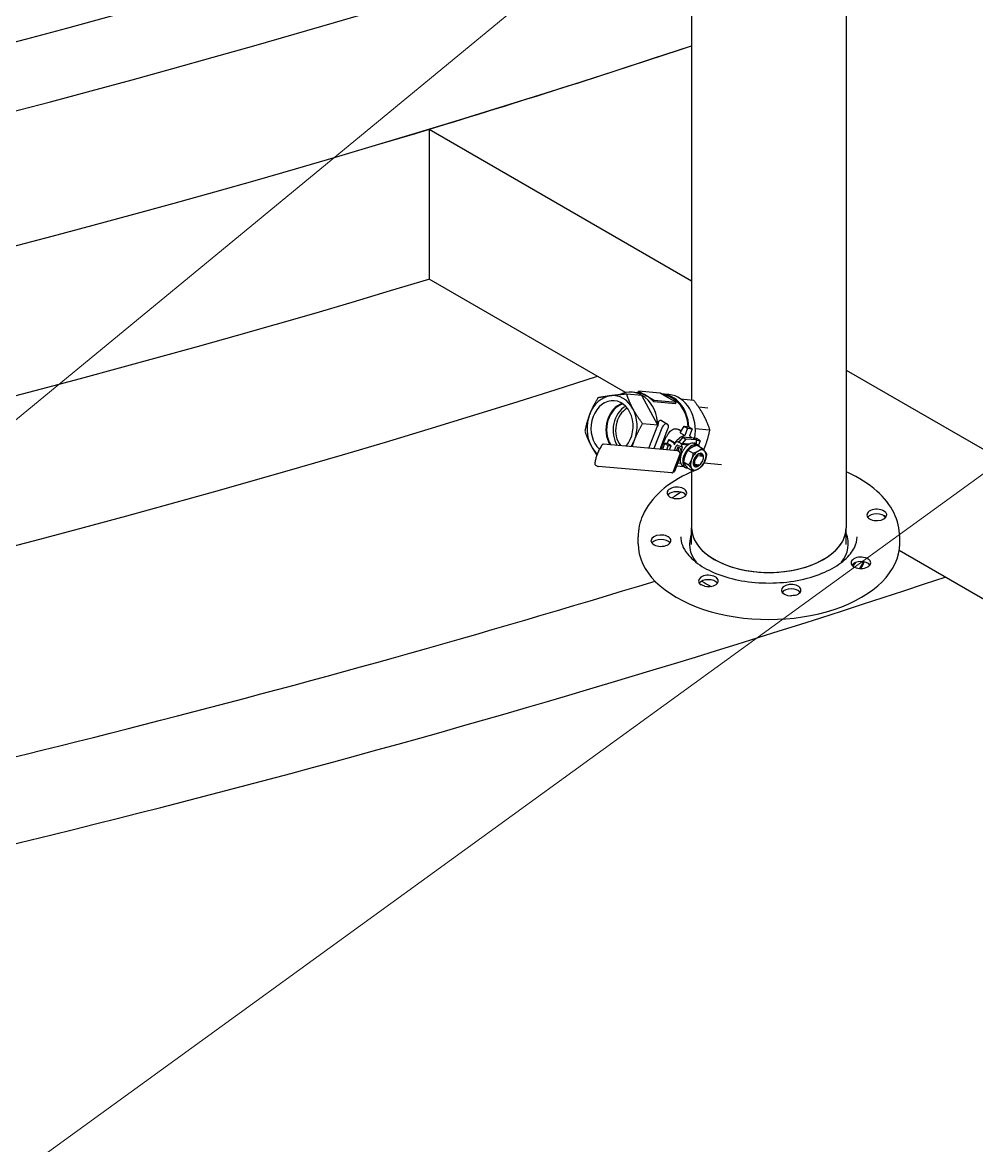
# Model space of a CAD drawing. Header units: millimetres. Extents: x 0 to 100323, y 0 to 59400.
# Drawn here: x 46961 to 48561, y 7606 to 9488 of the extents above; entities that cross this region are included whole.
import ezdxf

# ---------------------------------------------------------------- set-up
doc = ezdxf.new("R2010")
doc.units = ezdxf.units.MM
doc.header["$LTSCALE"] = 100
doc.layers.add('Symbol', color=7, linetype='Continuous', lineweight=18)
doc.layers.add('Visible', color=7, linetype='Continuous', lineweight=25)

# ---------------------------------------------------------------- blocks, each defined once
blk = doc.blocks.new('Balloon12')
at = {"layer": 'Symbol'}
blk.add_line((501.972, 114.964), (445.634, 68.566), dxfattribs=at)
blk = doc.blocks.new('Balloon17')
at = {"layer": 'Symbol'}
blk.add_line((515.578, 108.968), (444.722, 57.588), dxfattribs=at)

msp = doc.modelspace()

# ---------------------------------------------------------------- linework, layer by layer
at = {"layer": 'Visible'}
for p, q in [((48083.1, 10451.1), (48083.1, 8855.4)), ((48342.1, 10451.1), (48342.1, 8641)), ((47642.9, 9309.1), (48083.1, 9054.9)), ((47642.9, 9309.1), (47642.9, 9057.9)), ((47972.3, 8867.7), (47642.9, 9057.9)), ((48342.1, 8905.5), (48953.4, 8552.5)), ((47993, 8867.5), (47983.4, 8868.3)), ((47993, 8867.4), (47994, 8870.1)), ((47994, 8870.1), (48007.3, 8862.4)), ((48030.5, 8866.8), (47994, 8870.1)), ((48043.8, 8859.2), (48030.5, 8866.8)), ((47999.6, 8862.9), (47974.3, 8865.2)), ((48026.3, 8813.3), (47999.6, 8862.9)), ((48007.3, 8862.4), (48020.5, 8854.8)), ((48019.5, 8852.1), (48020.5, 8854.8)), ((48056, 8848.9), (48019.5, 8852.1)), ((48020.5, 8854.8), (48057, 8851.5)), ((48045.1, 8864.4), (48034.6, 8865.3)), ((48057, 8851.5), (48043.8, 8859.2)), ((48056, 8848.9), (48057, 8851.5)), ((48064.9, 8857.1), (48086.5, 8855.1)), ((48110.5, 8841.8), (48094.9, 8843.2)), ((48026.3, 8813.3), (48001, 8815.6)), ((48011.3, 8774.6), (48026.3, 8813.3)), ((48032.4, 8820.8), (48042.5, 8814.9)), ((48063.9, 8800.5), (48070.6, 8811.2)), ((48070.6, 8811.2), (48078.2, 8810.5)), ((48070.6, 8811.2), (48076.3, 8807.9)), ((48078.2, 8810.5), (48083.9, 8807.2)), ((48032.9, 8807.9), (48019.7, 8773.8)), ((48030.2, 8772.9), (48043.4, 8807)), ((48068.1, 8793), (48061, 8784.2)), ((48065.6, 8803.2), (48061.3, 8805.7)), ((48063.9, 8800.5), (48071.7, 8796)), ((48068.1, 8793), (48073.6, 8789.9)), ((48085.5, 8791.4), (48068.1, 8793)), ((48076.3, 8807.9), (48071.7, 8796)), ((48076.3, 8807.9), (48083.9, 8807.2)), ((48083.9, 8807.2), (48079.3, 8795.3)), ((48079.8, 8795), (48079.3, 8795.3)), ((48091.5, 8790.6), (48082.9, 8792.1)), ((48085.5, 8791.4), (48091, 8788.3)), ((48089.3, 8807.7), (48113.2, 8805.5)), ((48059.2, 8770.3), (47935.3, 8781.3)), ((48037.9, 8782.1), (48034.1, 8772.5)), ((48041.9, 8782.5), (48037.9, 8782.1)), ((48037.9, 8782.1), (48043.6, 8778.8)), ((48043.6, 8778.8), (48040.9, 8771.9)), ((48044.3, 8788.6), (48041.9, 8782.3)), ((48048.7, 8778.4), (48041.9, 8782.3)), ((48043.6, 8778.8), (48048.7, 8778.4)), ((48044.3, 8788.6), (48046.2, 8788.5)), ((48051.1, 8784.7), (48044.3, 8788.6)), ((48046, 8771.5), (48048.7, 8778.4)), ((48053, 8784.6), (48046.2, 8788.5)), ((48054.2, 8780.2), (48053.6, 8782.6)), ((48054.2, 8780.2), (48055.6, 8783.7)), ((48054.4, 8770.7), (48057.1, 8777.9)), ((48059.7, 8776.2), (48057.5, 8770.4)), ((48064.3, 8783), (48058.6, 8785)), ((48064.1, 8774.7), (48059.7, 8776.2)), ((48059.7, 8776.2), (48061.7, 8769)), ((48060.1, 8779.3), (48065.9, 8777.3)), ((48064.1, 8774.7), (48066.2, 8766.7)), ((48078.9, 8781.1), (48065.4, 8782.3)), ((48065.4, 8769.7), (48067.2, 8774.4)), ((48065.7, 8781.5), (48067.3, 8775.7)), ((48076.8, 8779.7), (48066, 8780.6)), ((48073.6, 8789.9), (48067.3, 8782.1)), ((48091, 8788.3), (48073.6, 8789.9)), ((48089.9, 8780.7), (48085.6, 8783.2)), ((48087.3, 8782.2), (48087.6, 8783)), ((48092, 8780.5), (48087.6, 8783)), ((48089.3, 8778.8), (48089.9, 8780.7)), ((48089.8, 8782.2), (48094.1, 8779.6)), ((48091, 8781.5), (48091, 8788.3)), ((48091, 8787.7), (48097.6, 8787.1)), ((48097.6, 8787.1), (48091.5, 8790.6)), ((48091.6, 8779.6), (48092, 8780.5)), ((48092.1, 8779.7), (48100.6, 8774.8)), ((48097.6, 8787.1), (48094.6, 8779.4)), ((48051.9, 8734.3), (48063.9, 8765.2)), ((48066.2, 8766.4), (48054.2, 8735.5)), ((48059.8, 8770.1), (48063.1, 8768.2)), ((48064.1, 8765.9), (48064, 8765.9)), ((48077, 8771), (48085.5, 8766.1)), ((48102.7, 8760.7), (48093.4, 8761.5)), ((48100.8, 8761.8), (48095.5, 8764.8)), ((48102.9, 8758.5), (48102.9, 8759.7)), ((47921.9, 8746.2), (47925.2, 8744.3)), ((48050.1, 8733), (47926.2, 8744)), ((48057.9, 8744.8), (48070.2, 8743.7)), ((48064.9, 8748.8), (48059.6, 8749.3)), ((48068.2, 8744.9), (48072.6, 8742.3)), ((48069.5, 8751.6), (48078, 8746.7)), ((48077, 8740.9), (48085.5, 8736)), ((48083.1, 8737.3), (48083.1, 8641)), ((48088, 8747.5), (48097.2, 8746.7)), ((48133, 8746.6), (48103.5, 8749.3)), ((48083.1, 8612.8), (48083.1, 8641)), ((48342.1, 8612.8), (48342.1, 8641)), ((47993.4, 8614), (47993.4, 8626)), ((48431.8, 8614), (48431.8, 8626)), ((48838.6, 8367.5), (48431, 8602.9))]:
    msp.add_line(p, q, dxfattribs=at)
for centre, start, end in [((47935.1, 8779), 84.8961, 145.889), ((47923.1, 8748.2), 173.5854, 240), ((47926.4, 8746.3), 240, 264.8961)]:
    msp.add_arc(centre, 2.31, start, end, dxfattribs=at)
for centre, major_axis, ratio, start_param, end_param in [((41615.8, 16180.4), (12810.6, 0), 0.57735, 4.872669, 5.241585), ((41615.8, 16155.3), (12953.8, 0), 0.57735, 4.861973, 5.23513), ((41615.8, 15929.2), (12953.8, 0), 0.57735, 4.863096, 5.23513), ((41615.8, 15929.2), (-12953.8, 0), 0.57735, 1.721503, 2.093538), ((41615.8, 15929.2), (-12953.8, 0), 0.57735, 1.721503, 2.093538), ((41615.8, 15929.2), (-12953.8, 0), 0.57735, 2.054737, 2.093538), ((41615.8, 15678), (-12953.8, 0), 0.57735, 1.697727, 2.054737), ((41615.8, 15678), (12953.8, 0), 0.57735, 4.83932, 5.19633), ((41615.8, 15678), (-12953.8, 0), 0.57735, 1.697727, 2.054737), ((41615.8, 15426.8), (-12953.8, 0), 0.57735, 1.681973, 2.079519), ((47978, 8807), (5.5, 61.3), 0.788675, 4.856474, 6.740928), ((47985.5, 8806.4), (5.5, 61.3), 0.788675, 5.932306, 6.241402), ((47949.7, 8809.6), (4, 44.5), 0.788675, 3.995191, 8.896748), ((47949.7, 8809.6), (4.7, 52.9), 0.788675, 0.172719, 1.219917), ((47973.9, 8807.4), (3.9, 43.3), 0.788675, 0.319179, 2.313024), ((47973.9, 8807.4), (3.8, 42), 0.788675, 0.283613, 2.342386), ((47949.7, 8809.6), (4.7, 52.9), 0.788675, 5.408707, 6.455905), ((47985.5, 8806.4), (5.5, 61.3), 0.788675, 5.62321, 5.932306), ((48029, 8802.5), (5.6, 62.8), 0.788675, 4.905198, 6.317076), ((48029, 8802.5), (5.5, 61.3), 0.788675, 4.914724, 6.249684), ((48039.5, 8801.5), (5.6, 62.8), 0.788675, 4.6169, 6.283185), ((47949.7, 8809.6), (-4.7, -52.9), 0.788675, 4.36151, 5.408707), ((47984.8, 8806.4), (-3.8, -42), 0.788675, 3.631701, 5.483979), ((47986.1, 8806.3), (3.4, 38.3), 0.788675, 0.475094, 2.440619), ((47949.7, 8809.6), (4.7, 52.9), 0.788675, 4.36151, 5.408707), ((48038.2, 8807.5), (4.31, 7.46), 0.57735, 4.974188, 8.115781), ((48066, 8771), (13.8, 24), 0.57735, 0.485892, 1.385069), ((48066, 8771), (13.8, 24), 0.57735, 5.986803, 6.320892), ((47949.7, 8809.6), (-4.7, -52.9), 0.788675, 5.408707, 5.771421), ((47949.7, 8809.6), (4.7, 52.9), 0.788675, 4.125494, 4.36151), ((48046.4, 8785.1), (7.17, -2.78), 0.211325, 0.153484, 0.938882), ((48046.4, 8785.1), (-10, 3.9), 0.211325, 3.706402, 4.080475), ((48057.8, 8782.9), (2.23, 0.6), 0.965926, 0.955317, 2.526113), ((48059.3, 8777.2), (-2.23, -0.6), 0.965926, 4.096909, 5.667706), ((48066, 8771), (10.8, 18.7), 0.57735, 0.984185, 1.149336), ((48079, 8763.5), (10.8, 18.7), 0.57735, 0.928746, 2.736446), ((48063.5, 8780.9), (2.23, 0.6), 0.965926, 0, 0.955317), ((48065, 8775.1), (2.23, 0.6), 0.965926, 5.667706, 7.238502), ((48083.4, 8761), (10.8, 18.7), 0.57735, 0.340339, 3.466984), ((48079, 8763.5), (10.8, 18.7), 0.57735, 0.340339, 0.928746), ((48079, 8763.5), (10.8, 18.7), 0.57735, 0, 0.18326), ((48083.4, 8761), (10.8, 18.7), 0.57735, 5.985502, 6.466445), ((48059, 8768), (0.21, 2.3), 0.788675, 5.932306, 6.283185), ((48062.2, 8766.1), (0.21, 2.3), 0.788675, 4.36151, 5.932306), ((48057.6, 8769.7), (8.61, -3.34), 0.211325, 5.651271, 6.436669), ((48094.2, 8754.7), (-9.2, -16), 0.57735, 4.974188, 6.021386), ((48094.2, 8754.7), (-9.2, -16), 0.57735, 3.926991, 4.974188), ((48094.2, 8754.7), (6.2, 10.7), 0.57735, 1.157464, 2.507727), ((48095.3, 8754.1), (5.38, 9.33), 0.57735, 1.036993, 2.628199), ((48094.2, 8754.7), (6.2, 10.7), 0.57735, 5.64932, 7.440649), ((48093.5, 8755.2), (5.38, 9.33), 0.57735, 5.769791, 7.320178), ((48094.2, 8754.7), (9.2, 16), 0.57735, 6.021386, 7.068583), ((48095.3, 8754.1), (-5.38, -9.33), 0.57735, 1.036993, 2.628199), ((48094.2, 8754.7), (-6.2, -10.7), 0.57735, 2.356194, 2.507727), ((48094.2, 8754.7), (9.2, 16), 0.57735, 4.974188, 6.021386), ((48045.6, 8738.9), (8.61, -3.34), 0.211325, 5.65949, 6.283185), ((48039.5, 8801.5), (5.6, 62.8), 0.788675, 3.623023, 3.658246), ((48079, 8763.5), (-10.8, -18.7), 0.57735, 5.878038, 6.283185), ((48094.2, 8754.7), (-9.2, -16), 0.57735, 6.021386, 7.068583), ((48094.2, 8754.7), (-6.2, -10.7), 0.57735, 5.64932, 7.380557), ((48093.5, 8755.2), (-5.38, -9.33), 0.57735, 5.847495, 7.183153), ((48094.2, 8754.7), (9.2, 16), 0.57735, 3.926991, 4.974188), ((48050.3, 8735.3), (-0.21, -2.3), 0.788675, 0, 1.219917), ((48058.4, 8699.6), (16.5, 0), 0.57735, 2.785114, 8.617323), ((48058.4, 8692.1), (-16.5, 0), 0.57735, 3.547295, 5.47573), ((48212.6, 8614), (-210, 0), 0.57735, 5.487297, 5.593335), ((48393.4, 8662.6), (16.5, 0), 0.57735, 0.428919, 6.261128), ((48393.4, 8655), (-16.5, 0), 0.57735, 3.570512, 5.877483), ((48212.6, 8614), (210, 0), 0.57735, 0.373208, 0.399373), ((48212.6, 8641), (129.5, 0), 0.57735, 3.141593, 6.283185), ((48212.6, 8641), (-129.5, 0), 0.57735, 0, 3.141593), ((48031.8, 8619.5), (-16.5, 0), 0.57735, 0.428919, 6.261128), ((48212.6, 8614), (-133.1, 0), 0.57735, 6.049555, 6.695602), ((48212.6, 8614), (133.1, 0), 0.57735, 5.870769, 6.516816), ((48212.6, 8614), (-219.2, 0), 0.57735, 0, 3.141593), ((48031.8, 8612), (-16.5, 0), 0.57735, 3.547295, 5.87749), ((48366.8, 8582.4), (-16.5, 0), 0.57735, 2.785114, 8.617323), ((48366.8, 8574.9), (-16.5, 0), 0.57735, 3.547267, 5.877483), ((48212.6, 8606.5), (163.1, 0), 0.57735, 5.919035, 6.043579), ((48212.6, 8603.4), (163.1, 0), 0.57735, 5.953833, 6.075591), ((48111.1, 8552), (-16.5, 0), 0.57735, 1.214317, 7.046526), ((48111.1, 8544.5), (-16.5, 0), 0.57735, 3.547295, 5.877483), ((48249.9, 8536.6), (-16.5, 0), 0.57735, 1.999715, 7.831924), ((48249.9, 8529.1), (-16.5, 0), 0.57735, 3.547295, 5.877483)]:
    msp.add_ellipse(centre, major_axis=major_axis, ratio=ratio, start_param=start_param, end_param=end_param, dxfattribs=at)
for points, weights in [([(47925.9, 8858.9), (47917.2, 8844.2), (47912.2, 8831.2)], [1.65050105335, 1.77816775413, 1.77816775413]), ([(47947.2, 8862.3), (47936, 8860.8), (47925.9, 8858.9)], [1.77816775413, 1.77816775413, 1.65050105335]), ([(47974.3, 8865.2), (47958.4, 8863.7), (47947.2, 8862.3)], [1.65050105335, 1.77816775413, 1.77816775413]), ([(47984.7, 8840.6), (47978.5, 8852.1), (47974.3, 8865.2)], [1.77816775413, 1.77816775413, 1.65050105335]), ([(48086.5, 8855.1), (48096.6, 8841.6), (48102.8, 8830.1)], [1.65050105335, 1.77816775413, 1.77816775413]), ([(47912.2, 8831.2), (47907.1, 8818.3), (47904.2, 8803.1)], [1.77816775413, 1.77816775413, 1.65050105335]), ([(48001, 8815.6), (47990.9, 8829.1), (47984.7, 8840.6)], [1.65050105335, 1.77816775413, 1.77816775413]), ([(48102.8, 8830.1), (48109, 8818.6), (48113.2, 8805.5)], [1.77816775413, 1.77816775413, 1.65050105335]), ([(47987.2, 8787.9), (47992.3, 8800.9), (48001, 8815.6)], [1.77816775413, 1.77816775413, 1.65050105335]), ([(47904.2, 8803.1), (47908.5, 8790), (47914.7, 8778.5)], [1.65050105335, 1.77816775413, 1.77816775413]), ([(48113.2, 8805.5), (48110.3, 8790.3), (48105.3, 8777.4)], [1.65050105335, 1.77816775413, 1.77816775413]), ([(47914.7, 8778.5), (47918.7, 8771), (47924.2, 8762.9)], [1.77816775413, 1.77816775413, 1.72345652899]), ([(47983.5, 8777), (47985.2, 8782.6), (47987.2, 8787.9)], [1.75646500253, 1.77816775413, 1.77816775413]), ([(48077, 8771), (48079.9, 8774), (48083.4, 8776.1)], [1.66506350946, 1.79385662014, 1.79385662014]), ([(48083.4, 8776.1), (48086.9, 8778.1), (48092.1, 8779.7)], [1.79385662014, 1.79385662014, 1.66506350946]), ([(48094.2, 8769.8), (48097.7, 8771.8), (48100.6, 8774.8)], [1.79385662014, 1.79385662014, 1.66506350946]), ([(48100.6, 8774.8), (48103.8, 8771.3), (48105.5, 8768.8)], [1.66506350946, 1.79385662014, 1.79385662014]), ([(48105.3, 8777.4), (48104.2, 8774.7), (48103.1, 8772)], [1.77816775413, 1.77816775413, 1.77268718697]), ([(48072.1, 8762), (48070.3, 8757.5), (48069.5, 8751.6)], [1.79385662014, 1.79385662014, 1.66506350946]), ([(48077, 8771), (48073.8, 8766.5), (48072.1, 8762)], [1.66506350946, 1.79385662014, 1.79385662014]), ([(48082.9, 8755.7), (48081.2, 8751.2), (48078, 8746.7)], [1.79385662014, 1.79385662014, 1.66506350946]), ([(48085.5, 8766.1), (48084.7, 8760.2), (48082.9, 8755.7)], [1.66506350946, 1.79385662014, 1.79385662014]), ([(48085.5, 8766.1), (48090.7, 8767.8), (48094.2, 8769.8)], [1.66506350946, 1.79385662014, 1.79385662014]), ([(48091.6, 8762.6), (48091.3, 8762.4), (48091.1, 8762.2)], [1, 1.0040506254, 1]), ([(48091.1, 8762.2), (48092.4, 8761.8), (48093.4, 8761.5)], [1.14874156311, 1.12552357002, 1.09389498572]), ([(48102.8, 8761.2), (48101.7, 8761.5), (48100.8, 8761.8)], [1, 1.0040506254, 1]), ([(48102.7, 8760.7), (48102.8, 8760.9), (48102.8, 8761.2)], [1.09389498572, 1.12552357002, 1.14874156311]), ([(48105.5, 8768.8), (48107.3, 8766.3), (48108.1, 8764.1)], [1.79385662014, 1.79385662014, 1.66506350946]), ([(48108.1, 8764.1), (48107.3, 8758.2), (48105.5, 8753.7)], [1.66506350946, 1.79385662014, 1.79385662014]), ([(48072.1, 8746.9), (48070.3, 8749.4), (48069.5, 8751.6)], [1.79385662014, 1.79385662014, 1.66506350946]), ([(48077, 8740.9), (48073.8, 8744.4), (48072.1, 8746.9)], [1.66506350946, 1.79385662014, 1.79385662014]), ([(48082.9, 8740.7), (48081.2, 8743.1), (48078, 8746.7)], [1.79385662014, 1.79385662014, 1.66506350946]), ([(48085.5, 8736), (48084.7, 8738.2), (48082.9, 8740.7)], [1.66506350946, 1.79385662014, 1.79385662014]), ([(48094.2, 8739.6), (48090.7, 8737.6), (48085.5, 8736)], [1.79385662014, 1.79385662014, 1.66506350946]), ([(48088, 8747.5), (48086.9, 8747.8), (48085.6, 8748.2)], [1.09389498572, 1.12552357002, 1.14874156311]), ([(48100.6, 8744.7), (48097.7, 8741.7), (48094.2, 8739.6)], [1.66506350946, 1.79385662014, 1.79385662014]), ([(48105.5, 8753.7), (48103.8, 8749.2), (48100.6, 8744.7)], [1.79385662014, 1.79385662014, 1.66506350946])]:
    msp.add_rational_spline(points, weights, degree=2, dxfattribs=at)
for points, knots in [([(48032.4, 8820.8), (48031.9, 8821), (48031.4, 8821.2), (48030.9, 8821.2), (48030.3, 8821.3), (48029.6, 8821.1), (48028.5, 8820.2), (48028.1, 8819.5), (48027.3, 8817.8), (48027, 8816.7), (48026.6, 8814.2), (48026.6, 8812.9), (48026.6, 8811.6)], [-0.143939, -0.143939, -0.143939, -0.143939, 0, 0, 0, 0.21164, 0.21164, 0.42328, 0.42328, 0.674147, 0.674147, 0.925014, 0.925014, 0.925014, 0.925014]), ([(48032.1, 8772.7), (48032.4, 8773.7), (48032.7, 8774.8), (48033.6, 8777.5), (48034.2, 8779.1), (48035.5, 8782.3), (48036.2, 8784), (48037.7, 8787.4), (48038.4, 8789.1), (48040.1, 8792.3), (48041, 8793.9), (48042.7, 8796.9), (48043.6, 8798.2), (48045.4, 8800.6), (48046.3, 8801.8), (48048.3, 8803.8), (48049.3, 8804.7), (48051.4, 8806), (48052.5, 8806.5), (48054.8, 8807.1), (48055.9, 8807.2), (48058, 8807), (48059.1, 8806.7), (48060.6, 8806.1), (48061, 8805.9), (48061.3, 8805.7)], [-8.84621, -8.84621, -8.84621, -8.84621, -8.611634, -8.611634, -8.267449, -8.267449, -7.923264, -7.923264, -7.57908, -7.57908, -7.234895, -7.234895, -6.89071, -6.89071, -6.545941, -6.545941, -6.201171, -6.201171, -5.856402, -5.856402, -5.511633, -5.511633, -5.166863, -5.166863, -5.052592, -5.052592, -5.052592, -5.052592]), ([(47933.2, 8780.3), (47931.8, 8778.4), (47930.6, 8776.3), (47928.3, 8772.2), (47927.2, 8770), (47925.3, 8765.7), (47924.5, 8763.6), (47923, 8759.2), (47922.4, 8757), (47921.4, 8752.7), (47921, 8750.6), (47920.8, 8748.5)], [5.8975334, 5.8975334, 5.8975334, 5.8975334, 6.0517941, 6.0517941, 6.2060549, 6.2060549, 6.3603157, 6.3603157, 6.5145765, 6.5145765, 6.6688372, 6.6688372, 6.6688372, 6.6688372]), ([(48083.1, 8734.9), (48082.7, 8734.7), (48082.3, 8734.5), (48062.8, 8725.8), (48045.8, 8715.2), (48018.4, 8690.8), (48007.7, 8677), (47996, 8650.4), (47993.4, 8638.2), (47993.4, 8626)], [6.3401792, 6.3401792, 6.3401792, 6.3401792, 6.3474468, 6.3474468, 6.6817704, 6.6817704, 7.0099442, 7.0099442, 7.2578515, 7.2578515, 7.2578515, 7.2578515]), ([(48431.8, 8626), (48431.8, 8639.6), (48428.5, 8653.1), (48415.7, 8679.2), (48405.9, 8691.6), (48380, 8714.7), (48363.5, 8725.1), (48343.9, 8734.1), (48343, 8734.5), (48342.1, 8734.9)], [4.1162589, 4.1162589, 4.1162589, 4.1162589, 4.3920681, 4.3920681, 4.6897573, 4.6897573, 5.0177859, 5.0177859, 5.0339313, 5.0339313, 5.0339313, 5.0339313]), ([(48042.9, 8703), (48043.1, 8703.2), (48043.2, 8703.5), (48044.1, 8704.5), (48044.8, 8705.2), (48046.1, 8706), (48046.5, 8706.3), (48046.9, 8706.5)], [-2.1952792, -2.1952792, -2.1952792, -2.1952792, -2.0993492, -2.0993492, -1.8229843, -1.8229843, -1.7097702, -1.7097702, -1.7097702, -1.7097702]), ([(48046.9, 8699), (48046.9, 8698.9), (48046.8, 8698.9), (48046.2, 8698.6), (48045.8, 8698.3), (48045.2, 8697.9), (48045.1, 8697.8), (48044.9, 8697.6), (48044.8, 8697.5), (48044.7, 8697.4), (48044.7, 8697.4), (48044.6, 8697.4), (48044.6, 8697.4), (48044.6, 8697.3), (48044.5, 8697.3), (48044.5, 8697.3), (48044.5, 8697.2), (48044.4, 8697.2), (48044.3, 8697.1), (48043.9, 8696.7), (48043.5, 8696.3), (48043.2, 8695.9)], [-0.6010839, -0.6010839, -0.6010839, -0.6010839, -0.5781541, -0.5781541, -0.4517174, -0.4517174, -0.3993715, -0.3993715, -0.3779874, -0.3779874, -0.3670552, -0.3670552, -0.3600101, -0.3600101, -0.3533864, -0.3533864, -0.3445439, -0.3445439, -0.3250402, -0.3250402, -0.1694817, -0.1694817, -0.1694817, -0.1694817]), ([(48408.5, 8666.5), (48408.7, 8666.3), (48408.8, 8666), (48409.5, 8665), (48409.8, 8664.2), (48409.9, 8663), (48410, 8662.7), (48409.9, 8662.4)], [-2.1952792, -2.1952792, -2.1952792, -2.1952792, -2.0993492, -2.0993492, -1.8229843, -1.8229843, -1.7097702, -1.7097702, -1.7097702, -1.7097702]), ([(48064.9, 8626), (48064.9, 8616.7), (48068.3, 8607.1), (48081.9, 8590.1), (48090.1, 8582.9), (48110.2, 8570.3), (48122, 8564.9), (48148.4, 8556), (48163, 8552.7), (48193.6, 8548.7), (48209.5, 8548.1), (48241.1, 8549.5), (48256.6, 8551.7), (48285.6, 8558.5), (48298.9, 8563.2), (48322, 8574.2), (48331.8, 8580.6), (48347, 8594), (48352.5, 8601), (48358.9, 8614), (48360.3, 8620), (48360.3, 8626)], [0.974666, 0.974666, 0.974666, 0.974666, 1.407948, 1.407948, 1.721117, 1.721117, 2.020028, 2.020028, 2.322023, 2.322023, 2.627156, 2.627156, 2.932927, 2.932927, 3.236614, 3.236614, 3.536457, 3.536457, 3.838091, 3.838091, 4.116259, 4.116259, 4.116259, 4.116259]), ([(48016.8, 8615.5), (48016.6, 8615.8), (48016.4, 8616.1), (48015.7, 8617.1), (48015.4, 8617.9), (48015.3, 8619), (48015.2, 8619.4), (48015.3, 8619.7)], [-2.1952792, -2.1952792, -2.1952792, -2.1952792, -2.0993492, -2.0993492, -1.8229843, -1.8229843, -1.7097702, -1.7097702, -1.7097702, -1.7097702]), ([(48382.3, 8579.1), (48382.2, 8578.9), (48382, 8578.6), (48381.1, 8577.6), (48380.4, 8576.9), (48379.1, 8576), (48378.7, 8575.8), (48378.3, 8575.5)], [-2.1952792, -2.1952792, -2.1952792, -2.1952792, -2.0993492, -2.0993492, -1.8229843, -1.8229843, -1.7097702, -1.7097702, -1.7097702, -1.7097702]), ([(42174.4, 7497.3), (43542.3, 7529.4), (44901.6, 7680.1), (46995.2, 8106.3), (47771.2, 8312.6), (48507.8, 8558.5)], [5.5383796, 5.5383796, 5.5383796, 5.5383796, 5.8367628, 5.8367628, 6.0220595, 6.0220595, 6.0220595, 6.0220595]), ([(42286.8, 7641.8), (43628, 7679.8), (44959.3, 7832.7), (46840.9, 8221.2), (47442.5, 8374.4), (48021.8, 8551.7)], [5.5468446, 5.5468446, 5.5468446, 5.5468446, 5.8412857, 5.8412857, 5.9851644, 5.9851644, 5.9851644, 5.9851644]), ([(48105.4, 8543), (48105.2, 8543.1), (48105, 8543.1), (48102.8, 8543.7), (48101, 8544.4), (48099.4, 8545.3), (48099.3, 8545.3), (48099.2, 8545.4)], [-3.2252988, -3.2252988, -3.2252988, -3.2252988, -3.177097, -3.177097, -2.688345, -2.688345, -2.659356, -2.659356, -2.659356, -2.659356]), ([(48256.8, 8528), (48256.3, 8527.8), (48255.9, 8527.7), (48254.1, 8527.4), (48252.7, 8527.2), (48250.7, 8527.1), (48250.1, 8527.1), (48249.5, 8527.1)], [-2.1952792, -2.1952792, -2.1952792, -2.1952792, -2.0993492, -2.0993492, -1.8229843, -1.8229843, -1.7097702, -1.7097702, -1.7097702, -1.7097702])]:
    msp.add_open_spline(points, degree=3, knots=knots, dxfattribs=at)
for points in [[(48408.6, 8658.8), (48408.6, 8658.9), (48408.5, 8658.9), (48408.5, 8659)], [(48353.6, 8576.7), (48355.2, 8578.8), (48356.7, 8580.9), (48358.1, 8583)], [(48100.1, 8551.6), (48105, 8548.4), (48110.3, 8545.5), (48115.9, 8542.8)]]:
    msp.add_open_spline(points, degree=3, dxfattribs=at)

# ---------------------------------------------------------------- block references
at = {"layer": 'Symbol', "xscale": 100, "yscale": 100, "zscale": 100}
for name in ['Balloon12', 'Balloon17']:
    msp.add_blockref(name, (0, 0), dxfattribs=at)

doc.saveas('drawing.dxf')
